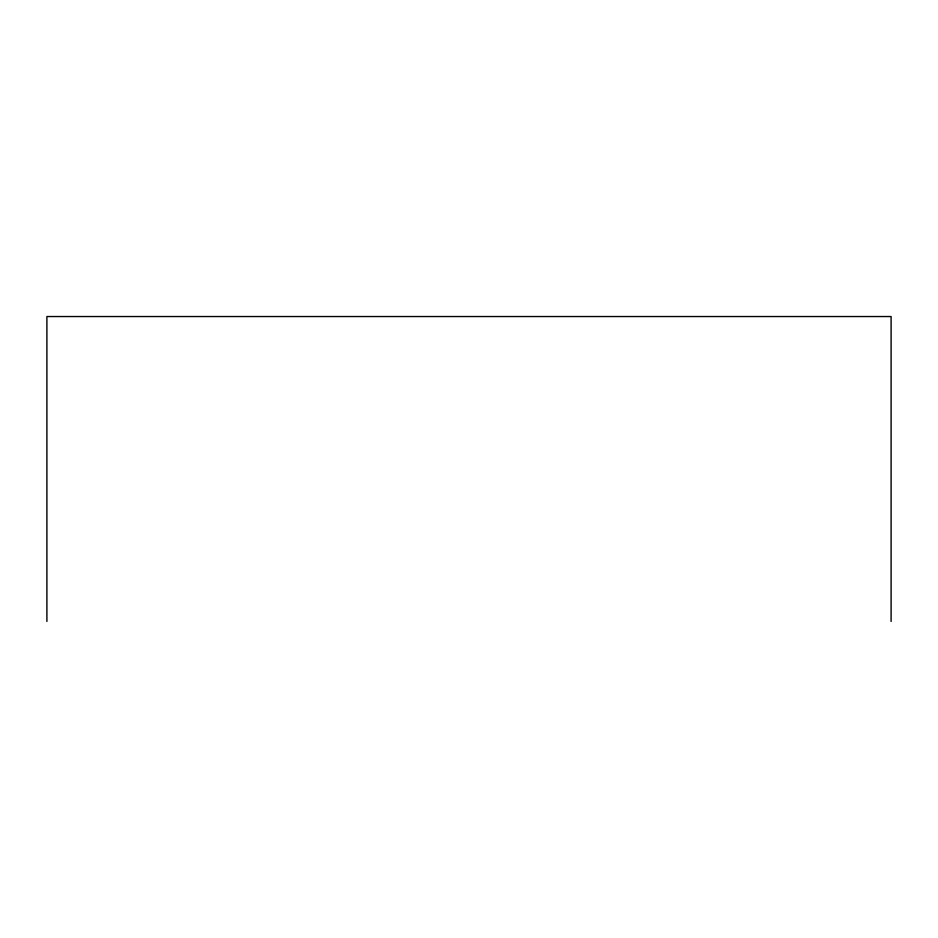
<?xml version="1.0" encoding="UTF-8"?>
<svg xmlns="http://www.w3.org/2000/svg" width="938" height="938" viewBox="0 0 938 938"><rect width="100%" height="100%" fill="white"/><g stroke="black" fill="none" stroke-linecap="round" stroke-linejoin="round"><path stroke-width="1.41" d="M891.1 621.46L891.1 316.54L46.9 316.54L46.9 621.46"/></g></svg>
